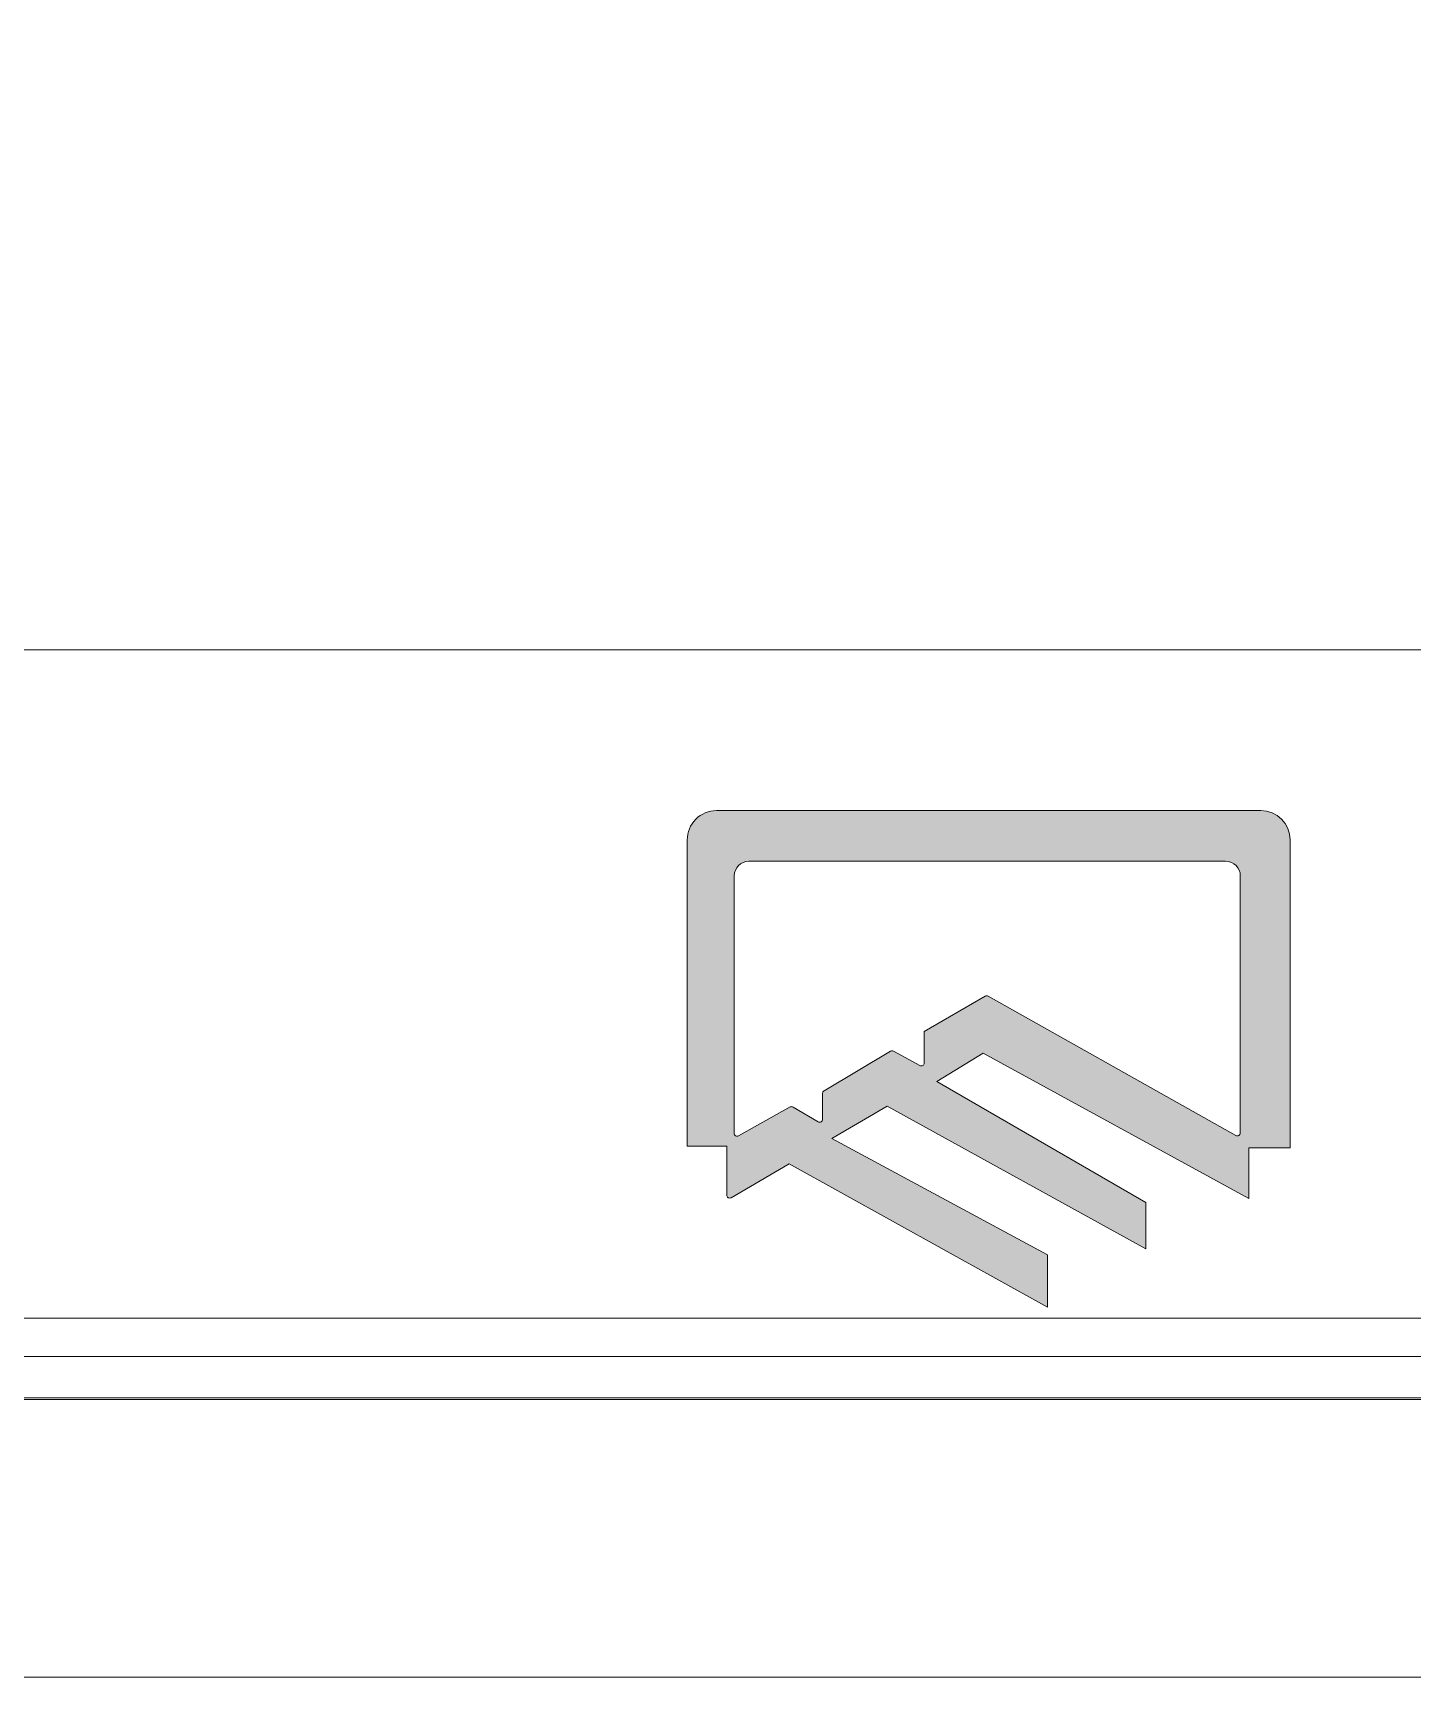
# Model space of a CAD drawing. Header units: metres. Extents: x 236 to 355, y 67 to 475.
# Drawn here: x 289.485 to 292.942, y 258.412 to 262.534 of the extents above; entities that cross this region are included whole.
import ezdxf

# ---------------------------------------------------------------- set-up
doc = ezdxf.new("R2010")
doc.units = ezdxf.units.M
doc.header["$LTSCALE"] = 0.007
doc.header["$MEASUREMENT"] = 0
for name, color, linetype in [('6', 6, 'Continuous'), ('DIM1', 40, 'Continuous'), ('H', 7, 'Continuous')]:
    doc.layers.add(name, color=color, linetype=linetype)

msp = doc.modelspace()

# ---------------------------------------------------------------- hatches: boundary and pattern name
at = {"layer": 'H', "lineweight": 5}
h = msp.add_hatch(color=256, dxfattribs=at)
h.dxf.hatch_style = 1
edge = h.paths.add_edge_path(flags=16)
edge.add_line((291.2539895136036, 259.7686094622591), (291.3836589780371, 259.8412327220362))
edge.add_arc((291.387250527521, 259.8348199790735), 0.00735000000003187, 59.43709763062998, 119.25163823829209, ccw=False)
edge.add_line((291.390987884917, 259.8411488541469), (291.4535289462216, 259.8042168093044))
edge.add_arc((291.4572663036175, 259.8105456843779), 0.007349999999997497, 239.4370976316185, 360)
edge.add_line((291.4646163036175, 259.8105456843779), (291.4646163036175, 259.8755191393496))
edge.add_arc((291.4719663036175, 259.8755191393497), 0.007349999999973988, 120.6793370896913, 180.0000000004431, ccw=False)
edge.add_line((291.4682160926022, 259.8818404064174), (291.6351584619669, 259.9808821184334))
edge.add_arc((291.6389086729821, 259.9745608513658), 0.007349999999934059, 61.40555599037822, 120.6793370899174, ccw=False)
edge.add_line((291.6424264323549, 259.9810143673838), (291.708379903677, 259.9450636637251))
edge.add_arc((291.7118976630499, 259.9515171797432), 0.007350000000035549, 241.4055559904133, 360)
edge.add_line((291.7192476630499, 259.9515171797432), (291.7192476630499, 260.0302907846456))
edge.add_line((291.7192476630499, 260.0302907846456), (291.8721407888379, 260.118913218955))
edge.add_arc((291.8758266869597, 260.1125542367223), 0.007349999999953217, 60.65149446919912, 120.0981457140401, ccw=False)
edge.add_line((291.8794290730298, 260.1189608984585), (292.5005371770799, 259.7697195502903))
edge.add_arc((292.50413956315, 259.7761262120266), 0.007350000000015537, 240.6514944694163, 359.9999999995569)
edge.add_line((292.51148956315, 259.7761262120265), (292.51148956315, 260.4206264978961))
edge.add_arc((292.47473956315, 260.4206264978961), 0.03674999999998363, 0, 90)
edge.add_line((292.47473956315, 260.4573764978961), (291.2797979641198, 260.4573764978961))
edge.add_arc((291.2797979641198, 260.4206264978961), 0.03674999999998363, 90, 180)
edge.add_line((291.2430479641198, 260.4206264978961), (291.2430479641198, 259.7750222052217))
edge.add_arc((291.2503979641198, 259.7750222052217), 0.007349999999973988, 180, 299.2516382388952)
edge = h.paths.add_edge_path()
edge.add_line((291.1252832756732, 259.7426663912032), (291.1252832756732, 260.5106335722248))
edge.add_arc((291.1987832756731, 260.5106335722248), 0.07349999999996726, 90, 180, ccw=False)
edge.add_line((291.1987832756731, 260.5841335722248), (292.5626928157592, 260.5841335722248))
edge.add_arc((292.5626928157592, 260.5106335722248), 0.07349999999996726, 0, 90, ccw=False)
edge.add_line((292.6361928157592, 260.5106335722248), (292.6361928157592, 259.7385538951155))
edge.add_line((292.6361928157592, 259.7385538951155), (292.5332659564988, 259.7385538951155))
edge.add_line((292.5332659564988, 259.7385538951155), (292.5332659564988, 259.6115921362639))
edge.add_line((292.5332659564988, 259.6115921362639), (291.8670991399695, 259.9763019275996))
edge.add_line((291.8670991399695, 259.9763019275996), (291.7510341082184, 259.9050506213075))
edge.add_line((291.7510341082184, 259.9050506213075), (292.2750147480558, 259.6017753118009))
edge.add_line((292.2750147480558, 259.6017753118009), (292.2750147480558, 259.485428920342))
edge.add_line((292.2750147480558, 259.485428920342), (291.6266200376392, 259.8434803346445))
edge.add_line((291.6266200376392, 259.8434803346445), (291.4880503786042, 259.7619031327716))
edge.add_line((291.4880503786042, 259.7619031327716), (292.028005526058, 259.4701896216366))
edge.add_line((292.028005526058, 259.4701896216366), (292.028005526058, 259.338922035251))
edge.add_line((292.028005526058, 259.338922035251), (291.3805948975461, 259.6984294770073))
edge.add_line((291.3805948975461, 259.6984294770073), (291.235516004107, 259.6137732613995))
edge.add_arc((291.2318116751449, 259.6201215247007), 0.007350000000052799, 180.0000000004431, 300.2643514618902, ccw=False)
edge.add_line((291.2244616751448, 259.6201215247006), (291.2244616751448, 259.7426663912032))
edge.add_line((291.2244616751448, 259.7426663912032), (291.1252832756732, 259.7426663912032))

# ---------------------------------------------------------------- linework, layer by layer
at = {"layer": '6', "lineweight": 5}
for p, q in [((278.7828004696171, 260.9876026489076), (318.987020184362, 260.9876026489076)), ((278.7828004696171, 259.3118362208389), (318.987020184362, 259.3118362208389)), ((278.6792393728331, 259.215397317623), (319.0834590875779, 259.215397317623)), ((278.5828004696172, 259.111836220839), (319.1870201843619, 259.111836220839))]:
    msp.add_line(p, q, dxfattribs=at)
at = {"layer": 'DIM1', "lineweight": 5}
msp.add_line((277.887020184362, 258.4118362208389), (298.887020184362, 258.4118362208389), dxfattribs=at)
for points in [[(319.887020184362, 288.1118362208388), (298.887020184362, 288.1118362208388), (277.887020184362, 288.1118362208388), (277.887020184362, 258.4118362208389), (298.887020184362, 258.4118362208389), (319.887020184362, 258.4118362208389)], [(319.1912398991068, 287.4160559355836), (298.887020184362, 287.4160559355836), (278.5828004696172, 287.4160559355836), (278.5828004696172, 259.1076165060941), (298.887020184362, 259.1076165060941), (319.1912398991068, 259.1076165060941)]]:
    msp.add_lwpolyline(points, close=True, dxfattribs=at)
at = {"layer": 'H', "lineweight": 5}
for points in [[(291.1252832756732, 259.7426663912032), (291.1252832756732, 260.5106335722248, -0.414213562373095), (291.1987832756731, 260.5841335722248), (292.5626928157592, 260.5841335722248, -0.414213562373095), (292.6361928157592, 260.5106335722248), (292.6361928157592, 259.7385538951155), (292.5332659564988, 259.7385538951155), (292.5332659564988, 259.6115921362639), (291.8670991399695, 259.9763019275996), (291.7510341082184, 259.9050506213075), (292.2750147480558, 259.6017753118009), (292.2750147480558, 259.485428920342), (291.6266200376392, 259.8434803346445), (291.4880503786042, 259.7619031327716), (292.028005526058, 259.4701896216366), (292.028005526058, 259.338922035251), (291.3805948975461, 259.6984294770073), (291.235516004107, 259.6137732613995, -0.5788892291974539), (291.2244616751448, 259.6201215247006), (291.2244616751448, 259.7426663912032)], [(291.2539895136036, 259.7686094622591), (291.3836589780371, 259.8412327220362, -0.2670820616759322), (291.390987884917, 259.8411488541469), (291.4535289462216, 259.8042168093044, 0.5806297594801035), (291.4646163036175, 259.8105456843779), (291.4646163036175, 259.8755191393496, -0.2647747195794538), (291.4682160926022, 259.8818404064174), (291.6351584619669, 259.9808821184334, -0.2645558300937446), (291.6424264323549, 259.9810143673838), (291.708379903677, 259.9450636637251, 0.5692018259867035), (291.7192476630499, 259.9515171797432), (291.7192476630499, 260.0302907846456), (291.8721407888379, 260.118913218955, -0.2653630721148463), (291.8794290730298, 260.1189608984585), (292.5005371770799, 259.7697195502903, 0.5735662282641093), (292.51148956315, 259.7761262120265), (292.51148956315, 260.4206264978961, 0.414213562373095), (292.47473956315, 260.4573764978961), (291.2797979641198, 260.4573764978961, 0.414213562373095), (291.2430479641198, 260.4206264978961), (291.2430479641198, 259.7750222052217, 0.573004654061637)]]:
    msp.add_lwpolyline(points, format="xyb", close=True, dxfattribs=at)

doc.saveas('drawing.dxf')
